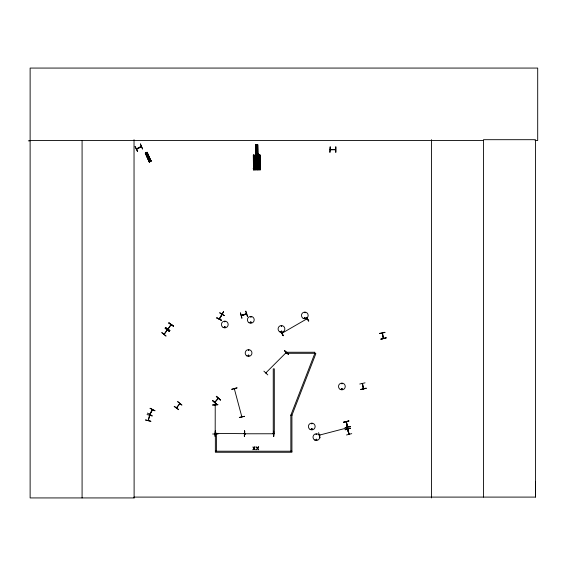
<?xml version="1.0" encoding="UTF-8"?>
<svg xmlns="http://www.w3.org/2000/svg" width="566" height="566" viewBox="0 0 566 566"><rect width="100%" height="100%" fill="white"/><g stroke="black" fill="none" stroke-linecap="round" stroke-linejoin="round"><path stroke-width="0.85" d="M535.054 140.531L537.7 140.531L537.7 68.069L30.125 68.069L30.125 497.931L134.114 497.931L134.043 497.097L535.443 497.097L535.521 481.553M141.288 146.445L136.448 148.837L136.986 148.603M140.75 146.714L141.259 146.431L136.618 149.297M149.679 414.326L152.353 409.621M148.143 420.524L149.544 415.295M215.229 405.624L215.229 405.023L215.42 405.624M224.27 327.028C225.636 325.443 225.084 328.584 224.327 327.148M224.426 327.028C225.402 325.804 224.964 328.344 224.483 326.943M250.271 322.33C251.629 320.582 251.078 324.226 250.321 322.21M251.078 317.073L250.54 316.847L251.028 317.13M250.427 322.33C251.396 321.226 250.964 323.434 250.483 322.415M248.078 355.398C248.983 357.28 249.259 354.097 248.163 355.292M248.842 350.269C247.915 349.243 248.835 351.337 248.729 349.944M281.734 326.193L281.217 325.974L281.705 326.257M281.104 331.457C282.073 330.353 281.642 332.56 281.161 331.542M304.296 317.95C305.654 316.366 305.102 319.507 304.345 318.071M304.451 317.95C305.661 316.797 304.607 319.337 304.586 317.717M305.102 312.687L304.565 312.46L305.053 312.743M311.477 423.701L312.057 423.771L311.512 423.63M311.265 428.901C312.128 430.938 312.538 427.28 311.286 429.035M312.092 429.035C310.953 430.167 311.993 427.655 312 429.261M316.076 434.313L316.656 434.235L316.111 434.384M316.84 439.775C316.069 437.751 315.552 441.409 316.896 439.648M341.602 383.578L342.097 383.861L341.694 383.465M341.362 388.991C342.72 387.406 342.168 390.547 341.418 389.118M341.574 388.906C342.6 387.972 341.631 390.292 341.723 388.708M282.038 333.211L307.119 318.729M282.08 333.183L282.476 332.893M176.465 407.796L177.038 407.435M179.67 403.445L179.578 403.983M234.699 389.309L234.352 388.856L241.831 416.781M242.036 416.703L241.908 416.251M347.574 426.969L346.187 421.755L348.111 430.535L347.008 425.229M347.849 426.877L346.449 421.783M215.2 405.136L215.462 405.567L215.441 405.136M347.609 429.106L348.925 434.341L347.701 429.573M347.842 429.042L347.736 429.721M349.208 434.143L348.783 433.733M141.316 146.665L136.562 149.056L141.401 146.665M214.698 402.32L218.158 398.202M319.988 435.19L319.535 435.339M383.309 338.44L382.241 333.133M382.574 333.664L382.425 333.091M149.785 415.359L148.327 420.573M150.846 421.245L145.554 420.113M152.247 416.024L147.04 414.553M255.202 169.588L254.87 168.993M258.584 168.958L259.009 168.979L258.747 169.595M219.219 318.934L221.957 314.463M265.949 373.065L266.338 372.753M286.438 352.618L285.915 352.837L286.297 352.455M241.491 315.729L241.392 315.347M316.054 439.464C316.507 440.872 316.84 438.813 316.21 439.372M167.331 329.985L164.168 334.258M171.109 324.842L167.975 329.037M176.486 407.725L179.804 403.678M215.363 433.478L215.186 433.952L215.229 405.079M218.306 398.4L214.946 402.398M330.211 149.474L330.813 149.474M216.757 317.986L221.639 320.342L216.771 317.965M219.438 318.991L223.57 311.583L220.054 318.099M224.249 315.595L219.643 312.743L224.27 315.559M149.948 414.347L152.509 409.77L149.919 414.333M150.082 408.334L154.921 410.767M152.113 415.706L147.372 413.095M154.935 410.746L150.124 408.263M265.822 372.93L286.255 352.491L286.106 352.951M307.211 318.92L306.744 319.167M241.675 416.314L241.746 416.682M349.208 434.186L346.753 425.299M161.869 332.659L166.064 336.084L161.862 332.666M168.866 323.066L173.415 326.009L168.887 323.037M174.179 406.487L178.552 409.678M176.649 407.867L179.797 403.629M281.847 331.832C282.002 329.745 280.17 332.362 281.719 331.881M382.241 333.247L383.323 338.397M383.253 337.895L383.359 338.369M215.929 433.705L215.377 433.697M215.221 433.379L244.328 433.669M245.269 433.988L244.852 434.023M273.152 433.782L273.647 433.966L273.208 433.726M335.567 149.665L330.268 149.665L335.624 149.721M284.436 350.616L288.483 354.224L284.45 350.609M267.81 374.897L263.905 371.155M363.308 388.191L363.62 388.743M258.634 169.581L259.002 169.574M248.396 355.215C247.83 356.665 249.804 355.024 248.354 355.307M282.243 333.339L282.597 333.098M281.153 331.704L283.191 335.772L280.849 331.775M306.588 317.802L308.788 320.993L306.814 317.668M241.349 315.587L246.535 314.017L241.47 315.58M170.974 324.601L168.038 329.051M167.168 329.822L164.232 334.273M346.831 427.938L347.34 427.846L346.916 428.151M135.012 146.672L137.453 151.497M145.773 153.952L147.415 153.209M146.042 154.553L147.691 153.811M146.453 155.459L148.094 154.716M146.813 156.258L148.455 155.523M147.224 157.164L148.865 156.421M148.971 161.041L150.62 160.298M148.816 161.423L151.009 160.433M148.844 161.487L151.037 160.496M149.254 162.01L151.157 161.147L147.132 152.24L145.236 153.103L149.268 162.01L145.349 153.053M240.479 312.927L241.901 318.156M245.623 311.243L247.377 316.366M241.342 315.389L246.309 313.705M241.477 315.609L246.514 313.96M241.873 318.163L240.444 312.941M231.742 389.203L236.963 387.795M231.798 389.422L237.013 387.986M244.604 416.3L239.312 417.467L244.611 416.328M343.619 422.158L348.911 420.991L343.619 422.137M343.675 422.349L348.904 420.955M345.133 427.648L350.425 426.495L345.126 427.641M319.889 434.992L319.422 435.12L347.34 427.846M350.262 428.094L345.111 429.757L350.255 428.073M345.097 429.721L350.333 428.349M320.087 437.836L318.616 432.629M346.505 434.985L351.741 433.627M379.63 333.381L384.922 332.284M379.673 333.6L384.965 332.475M380.833 339.041L386.118 337.916M359.757 384.031L365.028 382.835M362.389 384.144L362.523 383.458L363.62 388.63M360.945 389.62L366.174 388.198L360.938 389.592M360.882 389.337L366.188 388.276M335.136 149.445L335.624 149.474M256.723 154.355L256.865 153.966M224.794 321.396L224.645 321.948L225.006 321.481M316.5 440.122L316.132 440.072M255.846 145.795L257.65 145.773M255.853 146.46L257.657 146.438M255.86 147.45L257.664 147.429M255.867 148.327L257.671 148.306M255.882 149.318L257.686 149.304M255.931 153.577L257.735 153.556M255.634 153.86L258.039 153.832M255.634 153.931L258.039 153.902M259.263 155.105L260.211 155.098L260.303 169.75M257.091 155.148L259.999 155.112L260.162 169.75M253.518 156.626L256.221 156.598M257.311 156.626L260.02 156.598M253.533 157.624L256.235 157.589M257.325 157.624L260.027 157.589M253.547 159.11L256.249 159.081M257.339 159.11L260.049 159.081M253.561 160.426L256.264 160.397M257.353 160.426L260.056 160.397M253.575 161.918L256.278 161.883M257.367 161.918L260.07 161.883M253.646 168.293L256.348 168.265M257.438 168.293L260.148 168.265M253.2 168.725L256.808 168.689M253.2 168.838L256.808 168.802M256.992 168.725L260.601 168.689M255.216 168.958L254.785 168.958L255.216 168.979M256.992 168.838L260.601 168.802M253.455 169.793L256.582 169.75M254.799 169.786L255.224 169.786M260.374 169.75L257.247 169.793L257.155 155.141M212.611 404.959L218.023 404.704L212.618 405.037M273.696 431.172L273.718 436.577L274.001 433.485M244.271 433.478L243.727 433.485L244.271 433.669M218.023 434.044L212.618 434.002M244.809 433.988L245.34 433.966L244.738 433.966M28.3 140.828L30.125 140.828M30.125 140.531L483.491 140.531M330.211 146.863L329.936 152.275M335.921 146.863L335.9 152.275M335.553 149.459L330.211 149.665M329.914 152.275L330.141 146.863M215.356 451.208L291.915 451.208M215.894 433.457L215.413 433.379M245.227 433.747L244.795 433.782L274.305 433.761L274.305 368.848L273.251 368.848L273.251 433.761M234.664 389.281L234.6 388.849M145.611 419.88L150.825 421.316M349.024 434.313L347.708 429.601M216.884 317.759L221.61 320.398M169.029 322.839L173.401 326.03M168.909 323.002L173.281 326.193M165.654 327.466L170.048 330.622L165.52 327.657M165.081 328.259L169.475 331.414M174.314 406.31L178.672 409.522M216.24 396.469L220.358 399.985M212.689 400.693L216.799 404.209M284.493 350.566L288.313 354.394M306.645 317.767L308.597 321.106M281.04 331.662L283.417 335.645M135.21 146.573L137.637 151.405M147.019 152.289L151.023 161.204M146.877 152.353L150.896 161.26M146.806 152.388L150.797 161.31M146.686 152.445L150.719 161.338M146.559 152.502L150.584 161.402M150.457 161.459L149.955 161.685M145.816 152.841L149.827 161.756L145.703 152.898M145.596 152.94L149.693 161.812M145.483 152.99L149.587 161.862M145.384 153.039L149.474 161.911M382.503 333.19L383.585 338.263M245.885 311.159L247.568 316.302M362.268 383.592L363.379 388.8L362.304 383.607M259.971 155.098L260.134 169.75M259.801 155.105L259.992 168.031M259.935 168.265L259.95 169.75M259.815 168.031L259.688 155.105L259.759 168.031M259.504 155.105L259.631 169.758M259.348 156.832L259.384 160.277M259.405 162.003L259.469 168.031M259.285 156.832L259.334 160.277M259.341 162.003L259.419 168.031M259.221 169.758L258.393 169.772M258.061 156.86L258.167 168.06L257.99 156.86M257.841 154.546L257.657 144.776L257.742 154.546M257.848 155.134L257.983 169.786M257.679 155.141L257.82 168.067M257.431 144.776L257.601 154.546M257.615 155.141L257.785 169.786M257.304 144.776L257.488 154.546M257.502 155.141L257.671 169.786M257.389 154.546L257.19 144.783L257.247 154.553M257.325 155.141L257.459 169.793L257.275 155.141M257.12 154.553L256.568 154.56M256.327 144.797L256.391 154.568M256.511 169.75L256.419 155.098L253.292 155.148L253.518 169.793M256.2 144.797L256.271 154.568M256.044 144.797L256.193 154.575M255.931 144.804L256.08 154.575M256.03 156.824L256.157 169.75M255.818 144.804L255.959 154.575M255.91 156.824L255.938 160.277M256.037 168.031L255.952 161.996L255.966 168.031M255.846 156.824L255.882 160.277M255.676 155.105L255.867 169.758M255.556 156.832L255.591 160.277M255.676 168.031L255.613 162.003L255.62 168.031M255.485 156.832L255.535 160.277M255.429 169.758L254.601 169.772M254.247 156.86L254.382 168.06L254.198 156.86M254.007 155.134L254.191 169.786M253.908 156.86L254.028 168.067L253.83 155.141M253.653 155.141L253.809 169.793M253.533 155.141L253.688 169.793M253.476 155.141L253.66 169.793M215.221 433.436L215.229 433.924M535.443 497.097L535.443 139.689L483.491 139.689L483.491 497.097M431.533 139.689L431.533 497.931M335.702 146.863L335.702 152.275M290.86 451.208L290.86 415.147L314.866 353.297L314.866 352.25L286.014 352.25L286.014 353.297L314.866 353.297L315.849 353.679L291.837 415.536L290.853 415.161L291.915 415.147L291.915 452.262L215.356 452.262L215.356 433.181L216.403 433.181L216.403 451.208M134.036 139.689L134.114 497.931M82.084 140.531L82.084 497.931M254.339 161.006C255.096 163.298 256.101 159.371 254.339 161.006M256.391 148.716C256.886 150.245 257.587 147.62 256.391 148.716M258.131 161.006C258.888 163.298 259.9 159.371 258.131 161.006M147.464 156.202C147.804 157.773 148.759 155.247 147.464 156.202M254.764 446.907L254.07 448.031L252.952 446.907L253.837 448.336L252.924 449.765L254.042 448.619L255.181 449.765L254.283 448.314L255.174 446.907L254.764 446.907M258.273 446.907L257.58 448.031L256.462 446.907L257.346 448.336L256.433 449.765L257.558 448.619L258.69 449.765L257.792 448.314L258.683 446.907L258.273 446.907M165.237 328.039L169.439 331.464L165.237 328.039M177.752 401.655L181.927 405.107L177.731 401.676M212.71 400.664L216.658 404.379L212.71 400.664M216.389 396.299L220.33 400.013L216.389 396.299M140.382 143.976L142.54 148.95L140.382 143.976M386.111 337.852L380.876 339.26L386.104 337.845M257.778 144.776L255.69 144.804L255.797 154.575L257.884 154.546L257.771 144.776M215.349 430.868L215.08 436.28L215.349 430.868M244.611 430.868L244.342 436.28L244.583 430.868M244.717 431.172L244.455 436.584L244.682 431.172M256.391 169.75L256.235 155.098L256.37 169.75M249.082 322.769A3.424 3.424 0 0 0 254.212 319.804A3.424 3.424 0 0 0 249.082 316.84A3.424 3.424 0 0 0 249.082 322.769M246.889 355.929A3.382 3.382 0 0 0 251.962 353.007A3.382 3.382 0 0 0 246.889 350.078A3.382 3.382 0 0 0 246.889 355.929M310.083 429.431A3.382 3.382 0 0 0 315.156 426.502A3.382 3.382 0 0 0 310.083 423.58A3.382 3.382 0 0 0 310.083 429.431M314.689 440.044A3.375 3.375 0 0 0 319.748 437.122A3.375 3.375 0 0 0 314.689 434.2A3.375 3.375 0 0 0 314.689 440.044M279.781 331.86A3.382 3.382 0 0 0 284.854 328.931A3.382 3.382 0 0 0 279.781 326.002A3.382 3.382 0 0 0 279.781 331.86M303.143 318.325A3.354 3.354 0 0 0 308.173 315.418A3.354 3.354 0 0 0 303.143 312.517A3.354 3.354 0 0 0 303.143 318.325M340.194 389.387A3.382 3.382 0 0 0 345.267 386.458A3.382 3.382 0 0 0 340.194 383.536A3.382 3.382 0 0 0 340.194 389.387M223.103 327.424A3.382 3.382 0 0 0 228.176 324.495A3.382 3.382 0 0 0 223.103 321.566A3.382 3.382 0 0 0 223.103 327.424"/></g></svg>
